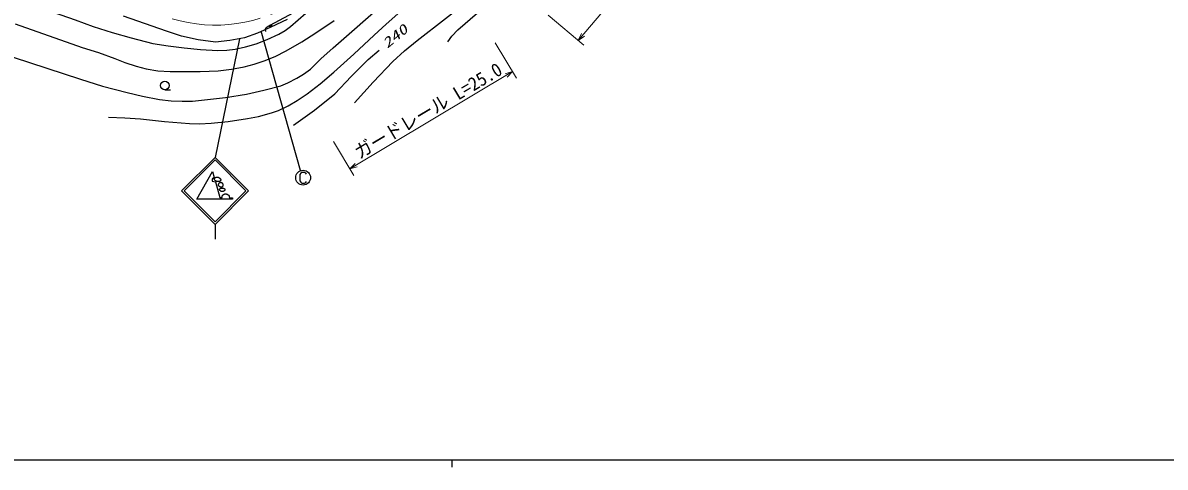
# Model space of a CAD drawing. Units: millimetres on the paper. Extents: x 40 to 680, y 20 to 380.
# Drawn here: x 210.4 to 363.7, y 204 to 263.7 of the extents above; entities that cross this region are included whole.
import ezdxf
from ezdxf.enums import TextEntityAlignment as Align

# ---------------------------------------------------------------- set-up
doc = ezdxf.new("R2010")
doc.units = ezdxf.units.MM
doc.linetypes.add('CHAIN', pattern=[18.5, 12, -1.5, 3.5, -1.5])
for name, color, linetype, lineweight in [('M-BGD', 7, 'Continuous', 25), ('M-BGD-EXST', 7, 'Continuous', 25), ('M-BMK', 2, 'CHAIN', 13), ('M-STR-HTXT', 7, 'Continuous', 13), ('M-STR-STRC', 7, 'Continuous', 25), ('M-TTL-BAND', 7, 'Continuous', 25)]:
    doc.layers.add(name, color=color, linetype=linetype, lineweight=lineweight)
doc.styles.add('ＭＳ ゴシック', font='')
doc.styles.get('ＭＳ ゴシック').set_extended_font_data('MS Gothic')

msp = doc.modelspace()

# ---------------------------------------------------------------- linework, layer by layer
at = {"layer": 'M-BGD'}
for p, q in [((243.611, 263.372), (250.869, 267.268)), ((229.702, 262.542), (223.919, 264.596)), ((245.917, 264.109), (243.701, 263.082)), ((231.702, 261.893), (229.702, 262.542)), ((241.917, 262.272), (240.188, 261.677)), ((243.701, 263.082), (241.917, 262.272)), ((242.996, 262.701), (243.001, 262.818)), ((243.017, 262.577), (242.996, 262.701)), ((243.001, 262.818), (243.042, 262.953)), ((243.055, 262.506), (243.017, 262.577)), ((243.042, 262.953), (243.102, 263.053)), ((243.102, 263.053), (243.206, 263.155)), ((243.206, 263.155), (243.347, 263.231)), ((243.347, 263.231), (243.611, 263.372)), ((233.972, 261.407), (231.702, 261.893)), ((236.296, 261.082), (233.972, 261.407)), ((238.188, 261.299), (236.296, 261.082)), ((240.188, 261.677), (238.188, 261.299)), ((229.49, 254.689), (230.24, 254.689))]:
    msp.add_line(p, q, dxfattribs=at)
for points in [[(254.913, 252.934), (257.434, 255.722), (260.063, 258.467), (261.643, 259.907), (263.339, 261.31), (270.962, 267.244), (278.744, 273.126), (280.459, 274.369), (282.301, 275.573), (284.112, 276.621), (286.07, 277.626), (288.231, 278.632), (290.511, 279.573), (292.566, 280.308), (294.671, 280.949), (297.707, 281.717)], [(267.452, 261.107), (268.01, 261.869), (268.821, 262.749), (271.462, 265.041), (274.349, 267.406), (275.994, 268.573), (277.976, 269.845), (281.06, 271.828), (284.426, 273.865), (285.584, 274.45), (286.881, 274.981), (289.524, 275.886), (292.186, 276.688), (294.297, 277.246), (296.642, 277.752), (299.128, 278.215)], [(208.454, 267.24), (217.441, 264.096), (219.88, 263.196), (222.415, 262.374), (224.969, 261.644), (227.883, 260.923), (229.923, 260.574), (232.089, 260.309), (234.276, 260.087), (236.584, 259.968), (237.783, 260.006), (238.926, 260.148), (240.296, 260.446), (241.728, 260.877), (243.223, 261.444), (244.782, 262.153), (245.646, 262.653), (246.366, 263.178), (248.408, 264.986)], [(209.144, 259.067), (218.171, 256.092), (221.137, 255.189), (224.419, 254.301), (226.5, 253.812), (228.752, 253.393), (230.342, 253.207), (231.794, 253.14), (233.195, 253.174), (234.787, 253.321), (237.626, 253.67), (240.436, 254.121), (242.782, 254.637), (245.035, 255.235), (246.002, 255.624), (247.216, 256.25), (248.081, 256.763), (249.044, 257.469), (250.426, 258.851), (252.058, 260.326), (259.275, 266.637)], [(209.389, 263.543), (218.41, 260.382), (220.599, 259.698), (222.784, 258.896), (224.123, 258.357), (225.644, 257.863), (226.973, 257.512), (228.546, 257.219), (230.183, 257.124), (231.844, 257.129), (234.244, 257.14), (236.645, 257.253), (238.433, 257.465), (240.134, 257.772), (241.492, 258.114), (242.818, 258.556), (244.294, 259.175), (245.778, 259.92), (247.857, 261.12), (249.75, 262.328), (252.185, 263.99)], [(221.934, 250.999), (224.133, 250.931), (226.216, 250.768), (229.438, 250.411), (232.802, 250.144), (234.123, 250.105), (235.72, 250.183), (238, 250.43), (240.571, 250.82), (242.043, 251.112), (243.783, 251.576), (244.751, 251.927), (246.019, 252.523), (247.248, 253.234), (248.573, 254.133), (250.314, 255.482), (252.143, 257.037), (254.861, 259.455), (257.564, 262.001), (259.165, 263.51), (260.771, 264.878)], [(246.753, 249.92), (249.555, 251.97), (252.282, 254.138), (254.472, 256.468), (256.776, 258.762), (258.226, 260.02)]]:
    msp.add_lwpolyline(points, dxfattribs=at)
for centre, radius in [((243.682, 263.24), 0.15), ((243.682, 263.24), 0.09), ((243.682, 263.24), 0.03), ((229.49, 255.259), 0.57)]:
    msp.add_circle(centre, radius, dxfattribs=at)
at = {"layer": 'M-BGD-EXST'}
for p, q in [((242.361, 262.615), (247.657, 243.902)), ((247.721, 243.48), (247.601, 243.32)), ((247.601, 243.32), (247.601, 242.44)), ((247.601, 242.44), (247.721, 242.28)), ((247.881, 243.6), (247.721, 243.48)), ((247.721, 242.28), (247.881, 242.16)), ((248.241, 243.6), (247.881, 243.6)), ((248.401, 243.48), (248.241, 243.6)), ((248.241, 242.16), (248.401, 242.24)), ((248.481, 243.36), (248.401, 243.48)), ((248.401, 242.24), (248.481, 242.36)), ((247.881, 242.16), (248.241, 242.16))]:
    msp.add_line(p, q, dxfattribs=at)
msp.add_circle((248.041, 242.88), 1, dxfattribs=at)
at = {"layer": 'M-BMK'}
msp.add_arc((236.298, 283.364), 20, 253.05753, 303.40008, dxfattribs=at)
at = {"layer": 'M-STR-HTXT'}
for p, q in [((284.955, 261.315), (298.196, 276.939)), ((280.94, 264.717), (285.718, 260.668)), ((284.955, 261.315), (285.388, 262.259)), ((276.652, 256.266), (273.81, 261.011)), ((285.815, 261.897), (284.955, 261.315)), ((254.312, 244.05), (276.138, 257.124)), ((275.136, 256.85), (276.138, 257.124)), ((276.138, 257.124), (275.424, 256.37)), ((252.102, 247.739), (254.826, 243.192)), ((254.312, 244.05), (255.026, 244.804)), ((255.313, 244.323), (254.312, 244.05))]:
    msp.add_line(p, q, dxfattribs=at)
at = {"layer": 'M-STR-STRC'}
for p, q in [((239.497, 261.546), (236.223, 245.611)), ((231.723, 241.111), (236.223, 245.611)), ((232.076, 241.111), (236.223, 245.258)), ((240.723, 241.111), (236.223, 245.611)), ((240.369, 241.111), (236.223, 245.258)), ((233.788, 240), (235.861, 243.701)), ((236.092, 242.893), (235.847, 242.662)), ((235.847, 242.662), (235.847, 242.41)), ((235.847, 242.41), (236.265, 242.345)), ((235.861, 243.701), (236.092, 242.893)), ((236.124, 242.695), (236.126, 242.716)), ((236.125, 242.674), (236.124, 242.695)), ((236.128, 242.655), (236.125, 242.674)), ((236.126, 242.716), (236.13, 242.738)), ((236.13, 242.738), (236.137, 242.76)), ((236.137, 242.76), (236.147, 242.781)), ((236.149, 242.611), (236.144, 242.62)), ((236.147, 242.781), (236.158, 242.801)), ((236.156, 242.603), (236.149, 242.611)), ((236.162, 242.593), (236.156, 242.603)), ((236.158, 242.801), (236.172, 242.82)), ((236.17, 242.583), (236.162, 242.593)), ((236.177, 242.573), (236.17, 242.583)), ((236.172, 242.82), (236.189, 242.836)), ((236.186, 242.561), (236.177, 242.573)), ((236.204, 242.537), (236.186, 242.561)), ((236.189, 242.836), (236.207, 242.85)), ((236.222, 242.517), (236.204, 242.537)), ((236.207, 242.85), (236.243, 242.871)), ((236.24, 242.499), (236.222, 242.517)), ((236.258, 242.484), (236.24, 242.499)), ((236.243, 242.871), (236.278, 242.891)), ((236.276, 242.471), (236.258, 242.484)), ((236.265, 242.345), (236.871, 240.217)), ((236.295, 242.46), (236.276, 242.471)), ((236.278, 242.891), (236.314, 242.909)), ((236.314, 242.449), (236.295, 242.46)), ((236.314, 242.909), (236.35, 242.925)), ((236.333, 242.441), (236.314, 242.449)), ((236.353, 242.432), (236.333, 242.441)), ((236.35, 242.925), (236.386, 242.939)), ((236.373, 242.424), (236.353, 242.432)), ((236.419, 242.407), (236.373, 242.424)), ((236.386, 242.939), (236.422, 242.95)), ((236.467, 242.391), (236.419, 242.407)), ((236.422, 242.95), (236.458, 242.958)), ((236.458, 242.958), (236.495, 242.962)), ((236.516, 242.376), (236.467, 242.391)), ((236.495, 242.962), (236.531, 242.962)), ((236.567, 242.364), (236.516, 242.376)), ((236.531, 242.962), (236.568, 242.958)), ((236.619, 242.355), (236.567, 242.364)), ((236.568, 242.958), (236.604, 242.95)), ((236.604, 242.95), (236.639, 242.94)), ((236.67, 242.35), (236.619, 242.355)), ((236.639, 242.94), (236.673, 242.927)), ((236.721, 242.351), (236.67, 242.35)), ((236.673, 242.927), (236.706, 242.912)), ((236.706, 242.912), (236.738, 242.894)), ((236.771, 242.358), (236.721, 242.351)), ((236.738, 242.894), (236.769, 242.873)), ((236.769, 242.873), (236.799, 242.851)), ((236.818, 242.373), (236.771, 242.358)), ((236.799, 242.851), (236.829, 242.826)), ((236.828, 242.183), (236.806, 242.171)), ((236.864, 242.395), (236.818, 242.373)), ((236.85, 242.193), (236.828, 242.183)), ((236.829, 242.826), (236.858, 242.799)), ((236.874, 242.201), (236.85, 242.193)), ((236.858, 242.799), (236.886, 242.77)), ((236.883, 242.408), (236.864, 242.395)), ((236.898, 242.207), (236.874, 242.201)), ((236.901, 242.422), (236.883, 242.408)), ((236.886, 242.77), (236.902, 242.752)), ((236.922, 242.212), (236.898, 242.207)), ((236.918, 242.437), (236.901, 242.422)), ((236.902, 242.752), (236.918, 242.733)), ((236.918, 242.733), (236.933, 242.713)), ((236.933, 242.454), (236.918, 242.437)), ((236.947, 242.216), (236.922, 242.212)), ((236.933, 242.713), (236.947, 242.694)), ((236.947, 242.471), (236.933, 242.454)), ((236.947, 242.694), (236.959, 242.673)), ((236.96, 242.49), (236.947, 242.471)), ((236.972, 242.217), (236.947, 242.216)), ((236.959, 242.673), (236.97, 242.653)), ((236.97, 242.509), (236.96, 242.49)), ((236.97, 242.653), (236.978, 242.632)), ((236.978, 242.528), (236.97, 242.509)), ((236.999, 242.217), (236.972, 242.217)), ((236.978, 242.632), (236.984, 242.611)), ((236.984, 242.548), (236.978, 242.528)), ((236.984, 242.611), (236.987, 242.59)), ((236.987, 242.568), (236.984, 242.548)), ((236.987, 242.59), (236.987, 242.568)), ((237.025, 242.215), (236.999, 242.217)), ((237.051, 242.211), (237.025, 242.215)), ((237.076, 242.205), (237.051, 242.211)), ((237.101, 242.197), (237.076, 242.205)), ((237.126, 242.188), (237.101, 242.197)), ((237.149, 242.176), (237.126, 242.188)), ((231.723, 241.111), (236.223, 236.611)), ((232.076, 241.111), (236.223, 236.964)), ((236.223, 236.964), (240.369, 241.111)), ((236.223, 236.611), (240.723, 241.111)), ((236.652, 241.935), (236.651, 241.925)), ((236.651, 241.925), (236.651, 241.914)), ((236.651, 241.914), (236.652, 241.904)), ((236.653, 241.945), (236.652, 241.935)), ((236.652, 241.904), (236.654, 241.894)), ((236.654, 241.956), (236.653, 241.945)), ((236.657, 241.966), (236.654, 241.956)), ((236.654, 241.894), (236.656, 241.884)), ((236.656, 241.884), (236.673, 241.842)), ((236.659, 241.976), (236.657, 241.966)), ((236.662, 241.986), (236.659, 241.976)), ((236.667, 242.003), (236.662, 241.986)), ((236.673, 242.018), (236.667, 242.003)), ((236.68, 242.034), (236.673, 242.018)), ((236.673, 241.842), (236.698, 241.804)), ((236.687, 242.049), (236.68, 242.034)), ((236.696, 242.063), (236.687, 242.049)), ((236.704, 242.078), (236.696, 242.063)), ((236.698, 241.804), (236.729, 241.769)), ((236.714, 242.091), (236.704, 242.078)), ((236.724, 242.104), (236.714, 242.091)), ((236.735, 242.116), (236.724, 242.104)), ((236.729, 241.769), (236.765, 241.739)), ((236.747, 242.128), (236.735, 242.116)), ((236.765, 242.144), (236.747, 242.128)), ((236.785, 242.159), (236.765, 242.144)), ((236.765, 241.739), (236.806, 241.713)), ((236.806, 242.171), (236.785, 242.159)), ((236.806, 241.713), (236.851, 241.691)), ((236.836, 241.284), (236.837, 241.3)), ((236.837, 241.269), (236.836, 241.284)), ((236.837, 241.3), (236.838, 241.316)), ((236.84, 241.254), (236.837, 241.269)), ((236.838, 241.316), (236.841, 241.331)), ((236.845, 241.237), (236.84, 241.254)), ((236.841, 241.331), (236.846, 241.347)), ((236.851, 241.22), (236.845, 241.237)), ((236.846, 241.347), (236.851, 241.361)), ((236.851, 241.691), (236.899, 241.674)), ((236.851, 241.361), (236.859, 241.375)), ((236.86, 241.205), (236.851, 241.22)), ((236.859, 241.375), (236.867, 241.387)), ((236.871, 241.19), (236.86, 241.205)), ((236.867, 241.387), (236.878, 241.398)), ((236.883, 241.176), (236.871, 241.19)), ((236.878, 241.398), (236.905, 241.421)), ((236.896, 241.162), (236.883, 241.176)), ((236.911, 241.148), (236.896, 241.162)), ((236.899, 241.674), (236.948, 241.661)), ((236.905, 241.421), (236.935, 241.439)), ((236.926, 241.133), (236.911, 241.148)), ((236.943, 241.117), (236.926, 241.133)), ((236.935, 241.439), (236.967, 241.455)), ((236.961, 241.099), (236.943, 241.117)), ((236.948, 241.661), (236.999, 241.653)), ((236.983, 241.078), (236.961, 241.099)), ((236.967, 241.455), (237, 241.468)), ((237.006, 241.06), (236.983, 241.078)), ((236.999, 241.653), (237.05, 241.65)), ((237, 241.468), (237.035, 241.478)), ((237.028, 241.045), (237.006, 241.06)), ((237.05, 241.033), (237.028, 241.045)), ((237.035, 241.478), (237.071, 241.485)), ((237.05, 241.65), (237.075, 241.65)), ((237.073, 241.023), (237.05, 241.033)), ((237.071, 241.485), (237.108, 241.49)), ((237.095, 241.015), (237.073, 241.023)), ((237.075, 241.65), (237.1, 241.652)), ((237.118, 241.01), (237.095, 241.015)), ((237.1, 241.652), (237.124, 241.655)), ((237.108, 241.49), (237.146, 241.493)), ((237.141, 241.006), (237.118, 241.01)), ((237.124, 241.655), (237.148, 241.66)), ((237.164, 241.005), (237.141, 241.006)), ((237.146, 241.493), (237.185, 241.494)), ((237.148, 241.66), (237.171, 241.667)), ((237.172, 242.163), (237.149, 242.176)), ((237.188, 241.005), (237.164, 241.005)), ((237.171, 241.667), (237.193, 241.675)), ((237.194, 242.148), (237.172, 242.163)), ((237.185, 241.494), (237.224, 241.493)), ((237.218, 241.007), (237.188, 241.005)), ((237.193, 241.675), (237.213, 241.686)), ((237.214, 242.132), (237.194, 242.148)), ((237.213, 241.686), (237.232, 241.699)), ((237.233, 242.114), (237.214, 242.132)), ((237.249, 241.012), (237.218, 241.007)), ((237.224, 241.493), (237.248, 241.492)), ((237.232, 241.699), (237.25, 241.714)), ((237.251, 242.095), (237.233, 242.114)), ((237.248, 241.492), (237.272, 241.49)), ((237.279, 241.019), (237.249, 241.012)), ((237.25, 241.714), (237.265, 241.731)), ((237.267, 242.075), (237.251, 242.095)), ((237.265, 241.731), (237.277, 241.746)), ((237.281, 242.053), (237.267, 242.075)), ((237.272, 241.49), (237.295, 241.488)), ((237.277, 241.746), (237.287, 241.762)), ((237.31, 241.029), (237.279, 241.019)), ((237.294, 242.031), (237.281, 242.053)), ((237.287, 241.762), (237.296, 241.779)), ((237.304, 242.007), (237.294, 242.031)), ((237.295, 241.488), (237.318, 241.485)), ((237.296, 241.779), (237.304, 241.796)), ((237.313, 241.983), (237.304, 242.007)), ((237.304, 241.796), (237.311, 241.814)), ((237.34, 241.041), (237.31, 241.029)), ((237.311, 241.814), (237.317, 241.832)), ((237.32, 241.958), (237.313, 241.983)), ((237.317, 241.832), (237.321, 241.85)), ((237.318, 241.485), (237.34, 241.481)), ((237.324, 241.933), (237.32, 241.958)), ((237.321, 241.85), (237.324, 241.869)), ((237.326, 241.907), (237.324, 241.933)), ((237.324, 241.869), (237.326, 241.888)), ((237.326, 241.888), (237.326, 241.907)), ((237.34, 241.481), (237.361, 241.476)), ((237.369, 241.055), (237.34, 241.041)), ((237.361, 241.476), (237.382, 241.469)), ((237.397, 241.072), (237.369, 241.055)), ((237.38, 240.639), (237.412, 240.655)), ((237.382, 241.469), (237.403, 241.461)), ((237.424, 241.091), (237.397, 241.072)), ((237.403, 241.461), (237.422, 241.45)), ((237.412, 240.655), (237.446, 240.67)), ((237.422, 241.45), (237.441, 241.438)), ((237.448, 241.112), (237.424, 241.091)), ((237.441, 241.438), (237.456, 241.426)), ((237.446, 240.67), (237.481, 240.682)), ((237.471, 241.135), (237.448, 241.112)), ((237.456, 241.426), (237.471, 241.412)), ((237.471, 241.412), (237.484, 241.398)), ((237.482, 241.148), (237.471, 241.135)), ((237.481, 240.682), (237.516, 240.691)), ((237.492, 241.16), (237.482, 241.148)), ((237.484, 241.398), (237.496, 241.382)), ((237.501, 241.174), (237.492, 241.16)), ((237.496, 241.382), (237.507, 241.366)), ((237.509, 241.187), (237.501, 241.174)), ((237.507, 241.366), (237.516, 241.348)), ((237.516, 241.201), (237.509, 241.187)), ((237.516, 241.348), (237.523, 241.33)), ((237.522, 241.216), (237.516, 241.201)), ((237.516, 240.691), (237.553, 240.698)), ((237.527, 241.23), (237.522, 241.216)), ((237.523, 241.33), (237.529, 241.312)), ((237.531, 241.245), (237.527, 241.23)), ((237.529, 241.312), (237.533, 241.294)), ((237.533, 241.26), (237.531, 241.245)), ((237.533, 241.294), (237.534, 241.275)), ((237.534, 241.275), (237.533, 241.26)), ((237.553, 240.698), (237.589, 240.703)), ((237.589, 240.703), (237.626, 240.705)), ((237.626, 240.705), (237.662, 240.704)), ((237.662, 240.704), (237.697, 240.701)), ((237.697, 240.701), (237.731, 240.696)), ((237.731, 240.696), (237.766, 240.688)), ((237.766, 240.688), (237.799, 240.678)), ((237.799, 240.678), (237.832, 240.666)), ((237.832, 240.666), (237.865, 240.651)), ((237.865, 240.651), (237.897, 240.635)), ((238.559, 240), (233.788, 240)), ((236.871, 240.217), (237.181, 240.217)), ((237.181, 240.426), (237.194, 240.444)), ((237.181, 240.217), (237.181, 240.426)), ((237.194, 240.444), (237.207, 240.463)), ((237.207, 240.463), (237.219, 240.482)), ((237.219, 240.482), (237.232, 240.5)), ((237.232, 240.5), (237.246, 240.517)), ((237.246, 240.517), (237.26, 240.535)), ((237.26, 240.535), (237.274, 240.552)), ((237.274, 240.552), (237.289, 240.568)), ((237.289, 240.568), (237.305, 240.583)), ((237.305, 240.583), (237.321, 240.598)), ((237.321, 240.598), (237.35, 240.619)), ((237.35, 240.619), (237.38, 240.639)), ((237.897, 240.635), (237.928, 240.617)), ((237.928, 240.617), (237.959, 240.598)), ((237.959, 240.598), (237.99, 240.576)), ((237.99, 240.576), (238.006, 240.565)), ((238.006, 240.565), (238.021, 240.553)), ((238.021, 240.553), (238.035, 240.541)), ((238.035, 240.541), (238.049, 240.529)), ((238.049, 240.529), (238.062, 240.516)), ((238.062, 240.516), (238.074, 240.502)), ((238.074, 240.502), (238.084, 240.488)), ((238.084, 240.488), (238.093, 240.473)), ((238.093, 240.473), (238.101, 240.458)), ((238.099, 240.255), (238.098, 240.245)), ((238.098, 240.195), (238.559, 240.195)), ((238.1, 240.275), (238.099, 240.265)), ((238.099, 240.265), (238.099, 240.255)), ((238.101, 240.295), (238.1, 240.285)), ((238.1, 240.285), (238.1, 240.275)), ((238.101, 240.458), (238.106, 240.442)), ((238.103, 240.31), (238.101, 240.295)), ((238.105, 240.325), (238.103, 240.31)), ((238.107, 240.34), (238.105, 240.325)), ((238.106, 240.442), (238.109, 240.428)), ((238.109, 240.355), (238.107, 240.34)), ((238.109, 240.428), (238.111, 240.414)), ((238.11, 240.37), (238.109, 240.355)), ((238.111, 240.385), (238.11, 240.37)), ((238.111, 240.414), (238.111, 240.4)), ((238.111, 240.4), (238.111, 240.385)), ((238.559, 240.195), (238.559, 240)), ((236.223, 236.611), (236.223, 234.611))]:
    msp.add_line(p, q, dxfattribs=at)
at = {"layer": 'M-TTL-BAND'}
for p, q in [((40, 205), (579, 205)), ((268, 205), (268, 204))]:
    msp.add_line(p, q, dxfattribs=at)

# ---------------------------------------------------------------- texts
at = {"layer": 'M-BGD', "style": 'ＭＳ ゴシック', "oblique": 15, "width": 1.4}
msp.add_text('240', height=1.32, rotation=39.2, dxfattribs=at).set_placement((259.59, 259.881), align=Align.BOTTOM_LEFT)
at = {"layer": 'M-STR-HTXT', "style": 'ＭＳ ゴシック', "width": 0.95}
msp.add_text('ガードレール L=25.0', height=1.833, rotation=30.8, dxfattribs=at).set_placement((255.876, 244.854), align=Align.BOTTOM_LEFT)

doc.saveas('drawing.dxf')
